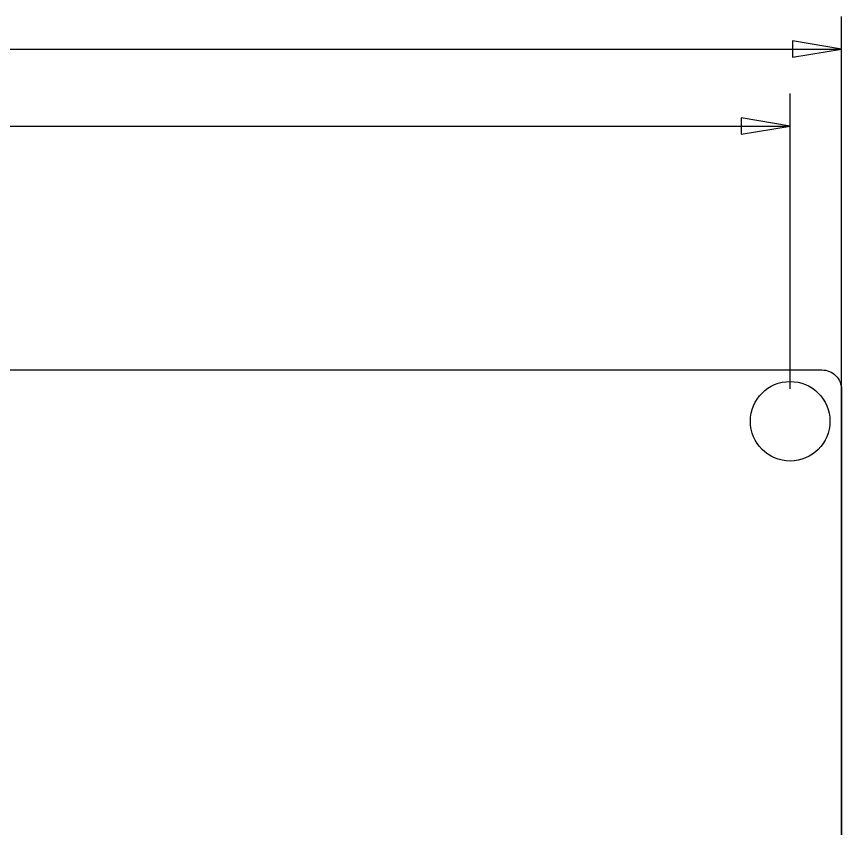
# Model space of a CAD drawing. Extents: x -27 to 164, y 0 to 127.
# Drawn here: x 99.7 to 164, y 63.3 to 126.5 of the extents above; entities that cross this region are included whole.
import ezdxf

# ---------------------------------------------------------------- set-up
doc = ezdxf.new("R2010")
doc.units = 0
doc.layers.add('DXF', color=7, linetype='CONTINUOUS')

msp = doc.modelspace()

# ---------------------------------------------------------------- linework, layer by layer
at = {"layer": 'DXF'}
for points in [[(163.999672, 8.072374), (163.999672, 126.539752)], [(160.189672, 123.364752), (163.999672, 123.999752), (160.189672, 124.634752), (160.189672, 123.364752)], [(90.711782, 123.999752), (163.999672, 123.999752)], [(159.99968, 97.53981), (159.99968, 120.539764)], [(156.18968, 117.364764), (159.99968, 117.999764), (156.18968, 118.634764), (156.18968, 117.364764)], [(90.711782, 117.999764), (159.99968, 117.999764)]]:
    msp.add_lwpolyline(points, dxfattribs=at)
msp.add_lwpolyline([(0, 1.524), (0, 97.475802, -0.414214), (1.524, 98.999802), (162.475672, 98.999802, -0.414214), (163.999672, 97.475802), (163.999672, 1.524, -0.414214), (162.475672, 0), (1.524, 0, -0.414214)], format="xyb", close=True, dxfattribs=at)
msp.add_circle((159.99968, 94.99981), 3.099943, dxfattribs=at)

doc.saveas('drawing.dxf')
